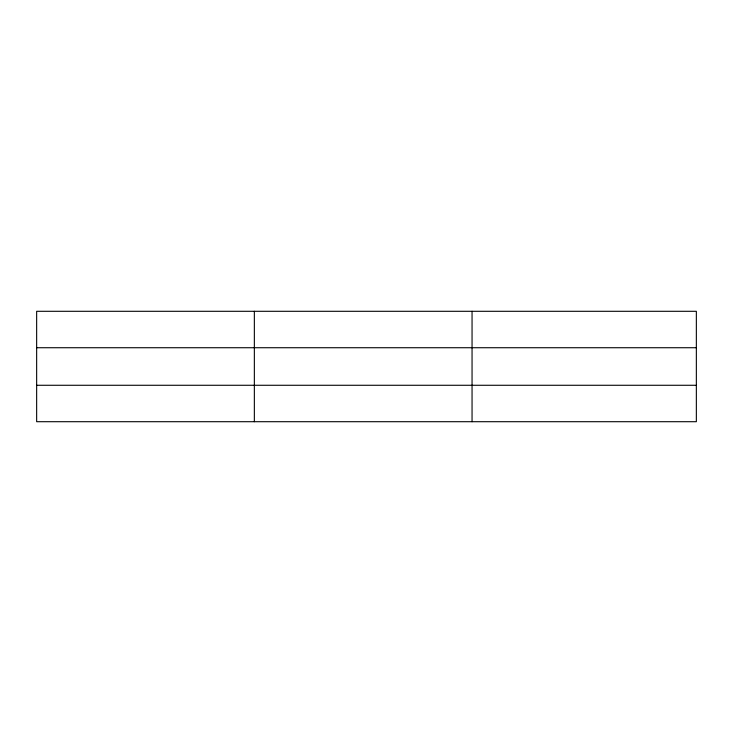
<?xml version="1.0" encoding="UTF-8"?>
<svg xmlns="http://www.w3.org/2000/svg" width="733" height="733" viewBox="0 0 733 733"><rect width="100%" height="100%" fill="white"/><g stroke="black" fill="none" stroke-linecap="round" stroke-linejoin="round"><path stroke-width="1.1" d="M254.351 311.296L254.351 421.704M472.052 311.296L472.052 421.704M696.35 385.274L696.35 421.704L36.65 421.704L36.65 311.296L696.35 311.296L696.35 385.274L36.65 385.274M36.65 347.726L696.35 347.726"/></g></svg>
